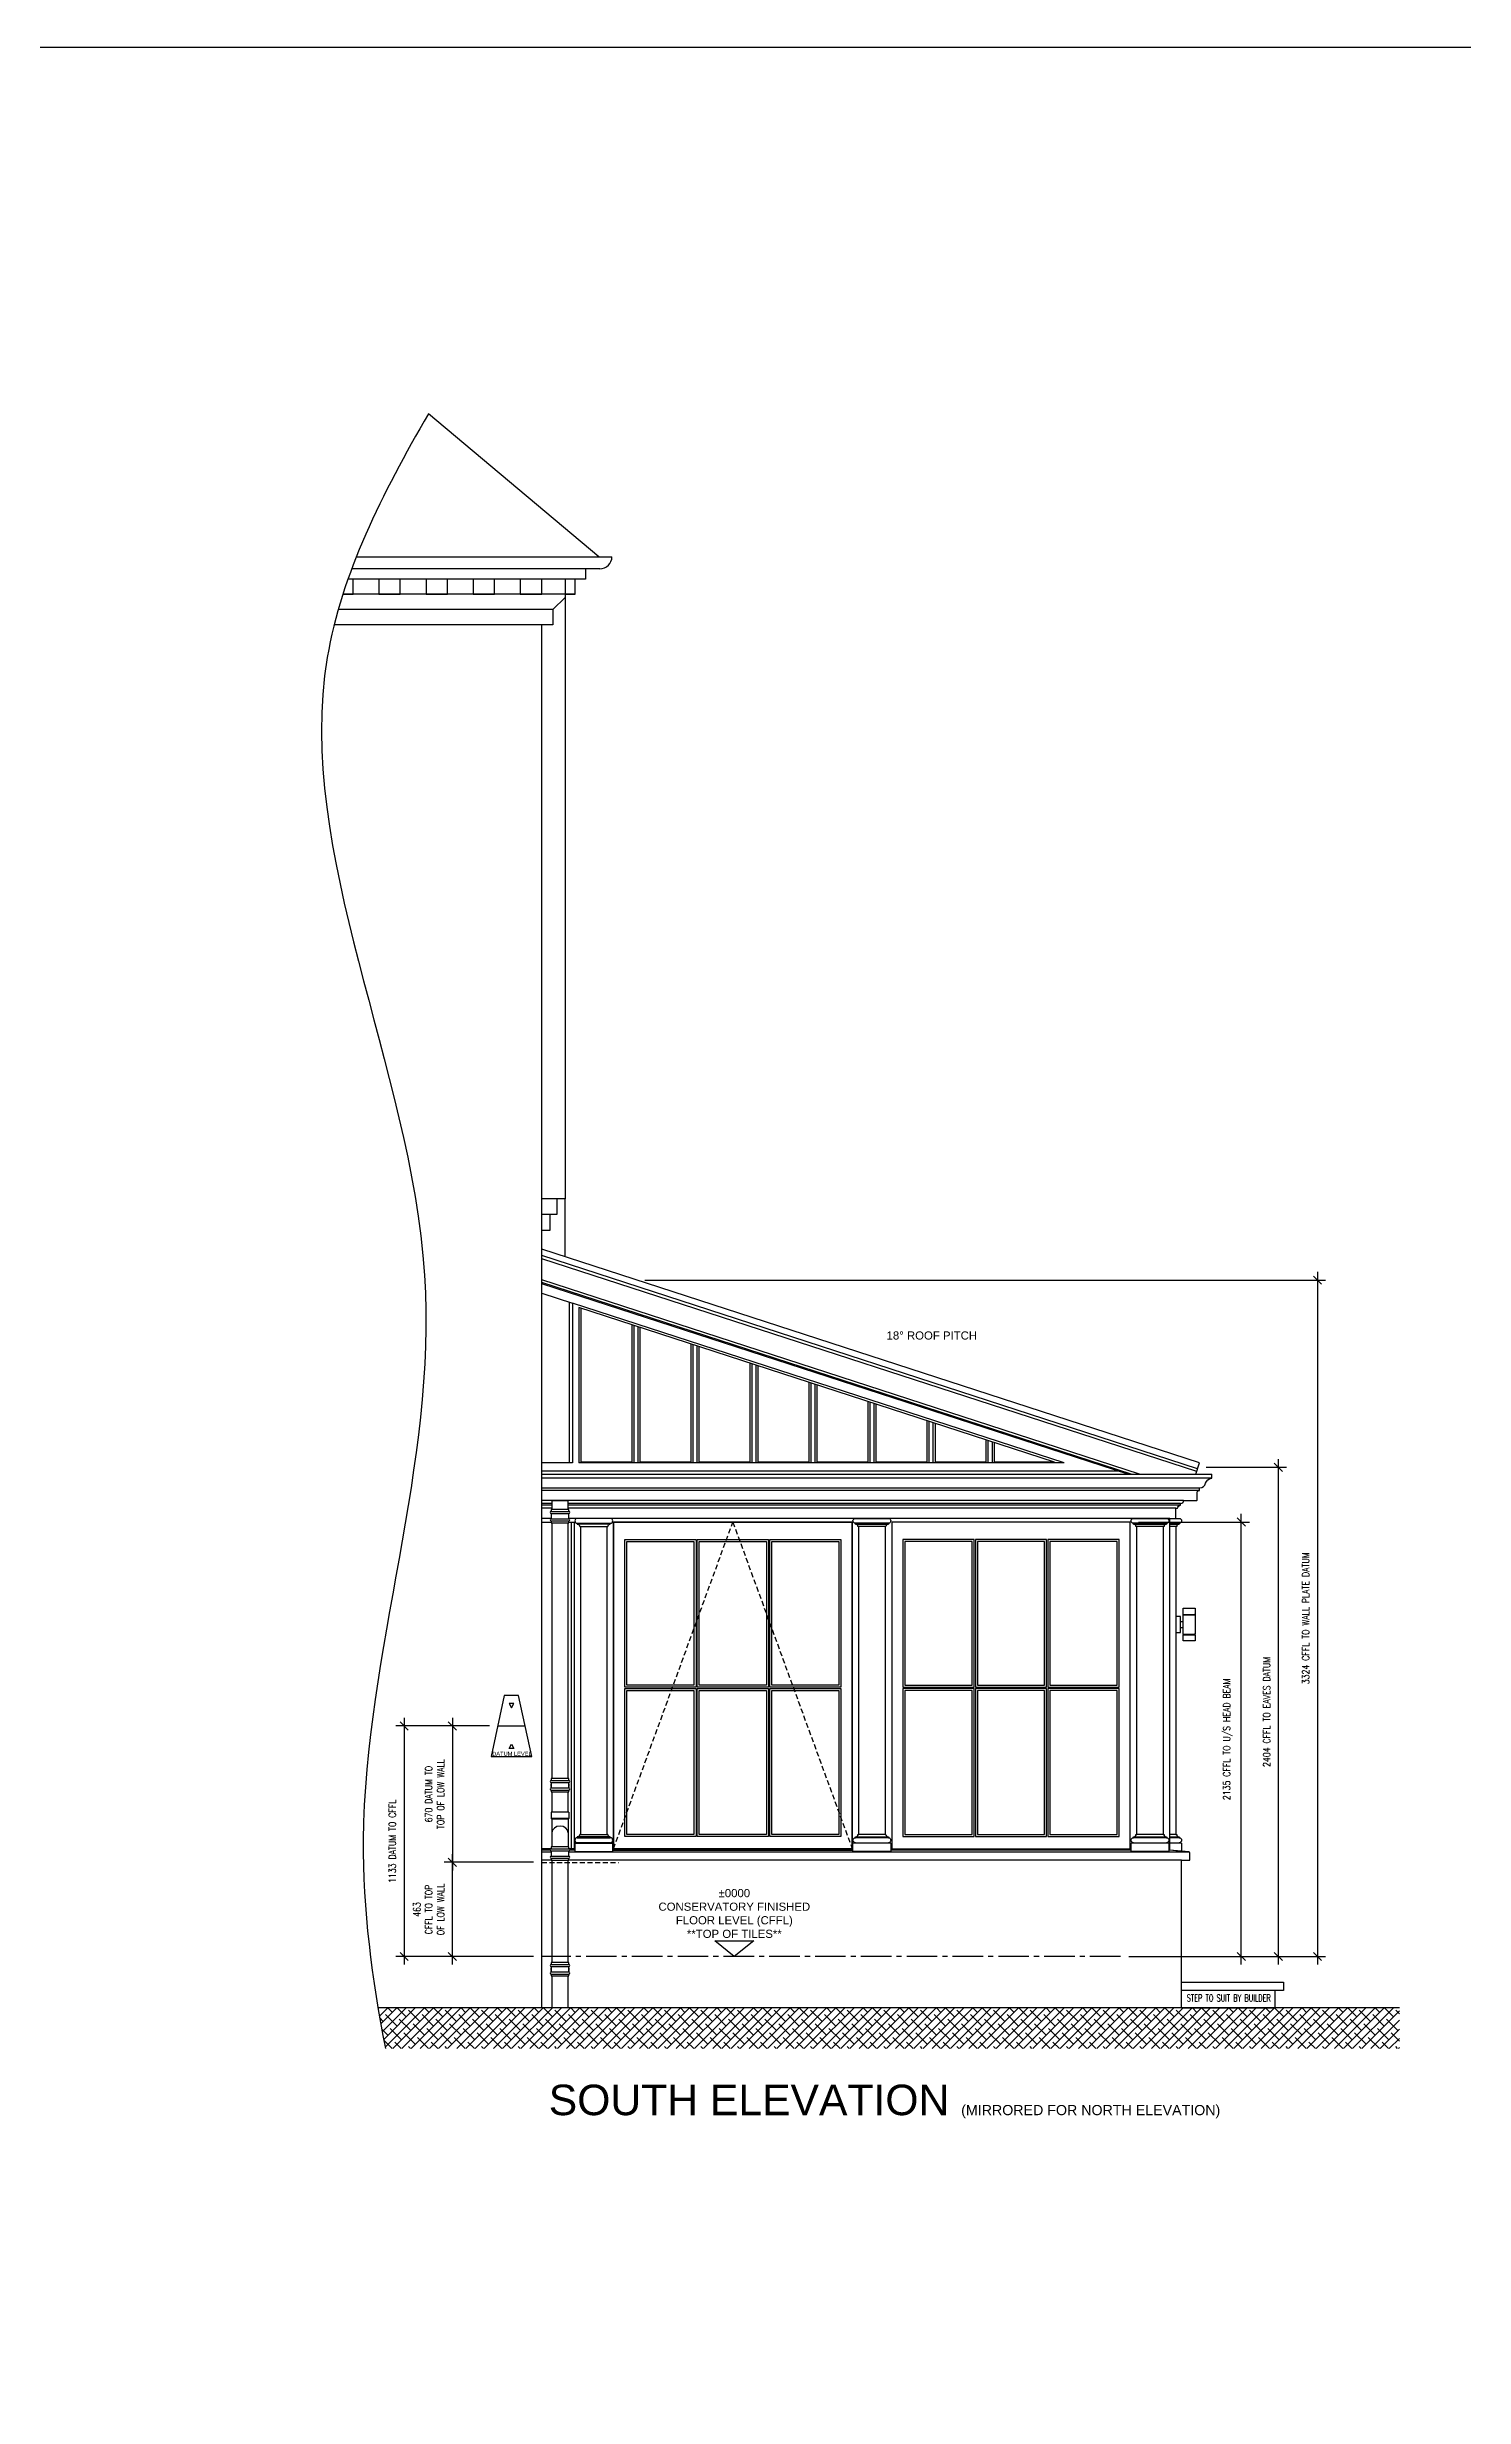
# Model space of a CAD drawing. Header units: millimetres. Extents: x -38686 to 870903, y -23218 to 232707.
# Drawn here: x 44775 to 51735, y 56317 to 67865 of the extents above; entities that cross this region are included whole.
import ezdxf

# ---------------------------------------------------------------- set-up
doc = ezdxf.new("R2010")
doc.units = ezdxf.units.MM
doc.header["$LTSCALE"] = 10
doc.header["$PDMODE"] = 35
doc.header["$PDSIZE"] = 50
doc.linetypes.add('CENTER2', pattern=[1.125, 0.75, -0.125, 0.125, -0.125])
doc.linetypes.add('HIDDEN', pattern=[0.375, 0.25, -0.125])
for name, color, linetype in [('02 - Notes & Text', 251, 'Continuous'), ('03 - Datum', 11, 'CENTER2'), ('40 - Detail Outline', 142, 'Continuous'), ('41 - Detail', 7, 'Continuous'), ('42 - Detail Hatch', 7, 'Continuous'), ('44 - Detail Text', 7, 'Continuous')]:
    doc.layers.add(name, color=color, linetype=linetype)
doc.styles.add('1-20', font='romans.shx', dxfattribs={"width": 0.8, "height": 35})
doc.styles.add('CGBOLD', font='arialbd.ttf')
doc.dimstyles.new('1-20', dxfattribs={"dimtxt": 35, "dimasz": 40, "dimexe": 40, "dimexo": 40, "dimgap": 40, "dimtad": 1, "dimdec": 0, "dimzin": 0, "dimdsep": 46, "dimtxsty": '1-20', "dimblk": 'OBLIQUE', "dimcen": 40, "dimdle": 40, "dimclrd": 251, "dimclre": 251, "dimclrt": 251, "dimadec": 0, "dimazin": 0, "dimtfac": 1, "dimtdec": 0, "dimtix": 1, "dimtmove": 1, "dimatfit": 3, "dimfxl": 1, "dimtolj": 1, "dimtzin": 0, "dimlwd": 25, "dimarcsym": 0})
doc.dimstyles.new('1-20 Roundoff', dxfattribs={"dimtxt": 40, "dimasz": 40, "dimexe": 40, "dimexo": 40, "dimgap": 40, "dimtad": 1, "dimdsep": 46, "dimtxsty": '1-20', "dimblk": 'OBLIQUE', "dimcen": 40, "dimdle": 40, "dimclrd": 251, "dimclre": 251, "dimclrt": 251, "dimazin": 2, "dimtfac": 1, "dimtix": 1, "dimtmove": 1, "dimatfit": 3, "dimfxl": 1, "dimtolj": 1, "dimtzin": 0, "dimlwd": 25, "dimarcsym": 0})

# ---------------------------------------------------------------- blocks, each defined once
blk = doc.blocks.new('_Oblique')
at = {"color": 0, "linetype": 'ByBlock', "lineweight": -2}
blk.add_line((-0.5, -0.5), (0.5, 0.5), dxfattribs=at)
blk = doc.blocks.new('*D2411')
at = {"layer": '40 - Detail Outline', "color": 251, "lineweight": -2, "ltscale": 2, "transparency": 16777216}
for p, q in [((47165, 58945), (46726, 58945)), ((47165, 58482), (46726, 58482))]:
    blk.add_line(p, q, dxfattribs=at)
at = {"layer": '40 - Detail Outline', "color": 251, "lineweight": 25, "ltscale": 2, "transparency": 16777216}
blk.add_line((46766, 58442), (46766, 58985), dxfattribs=at)
at = {"layer": 'Defpoints', "color": 0, "ltscale": 2, "transparency": 16777216}
for p in [(46766, 58945), (47205, 58945), (47205, 58482)]:
    blk.add_point(p, dxfattribs=at)
at = {"layer": '40 - Detail Outline', "color": 251, "lineweight": 25, "ltscale": 2, "transparency": 16777216, "xscale": 40, "yscale": 40, "zscale": 40}
for p, rotation in [((46766, 58945), 90), ((46766, 58482), 270)]:
    blk.add_blockref('_Oblique', p, dxfattribs=dict(at, rotation=rotation))
at = {"layer": '40 - Detail Outline', "color": 251, "ltscale": 2, "transparency": 16777216, "insert": (46650, 58713), "char_height": 35, "attachment_point": 5, "rotation": 90, "style": '1-20'}
blk.add_mtext('\\A1;463 \\PCFFL TO TOP\\POF LOW WALL', dxfattribs=at)
blk = doc.blocks.new('*D2412')
at = {"layer": '44 - Detail Text', "color": 251, "lineweight": -2, "ltscale": 10, "transparency": 16777216}
for p, q in [((46949, 59615), (46726, 59615)), ((47165, 58945), (46726, 58945))]:
    blk.add_line(p, q, dxfattribs=at)
at = {"layer": '44 - Detail Text', "color": 251, "lineweight": 25, "ltscale": 10, "transparency": 16777216}
blk.add_line((46766, 59655), (46766, 58905), dxfattribs=at)
at = {"layer": 'Defpoints', "color": 0, "ltscale": 10, "transparency": 16777216}
for p in [(46989, 59615), (46766, 58945), (47205, 58945)]:
    blk.add_point(p, dxfattribs=at)
at = {"layer": '44 - Detail Text', "color": 251, "lineweight": 25, "ltscale": 10, "transparency": 16777216, "xscale": 40, "yscale": 40, "zscale": 40}
for p, rotation in [((46766, 59615), 90), ((46766, 58945), 270)]:
    blk.add_blockref('_Oblique', p, dxfattribs=dict(at, rotation=rotation))
at = {"layer": '44 - Detail Text', "color": 251, "ltscale": 10, "transparency": 16777216, "insert": (46679, 59280), "char_height": 35, "attachment_point": 5, "rotation": 90, "style": '1-20'}
blk.add_mtext('\\A1;670 DATUM TO\\PTOP OF LOW WALL', dxfattribs=at)
blk = doc.blocks.new('*D2399')
at = {"layer": '44 - Detail Text', "color": 251, "lineweight": -2, "ltscale": 10, "transparency": 16777216}
for p, q in [((46949, 59615), (46489, 59615)), ((47165, 58482), (46489, 58482))]:
    blk.add_line(p, q, dxfattribs=at)
at = {"layer": '44 - Detail Text', "color": 251, "lineweight": 25, "ltscale": 10, "transparency": 16777216}
blk.add_line((46529, 59655), (46529, 58442), dxfattribs=at)
at = {"layer": 'Defpoints', "color": 0, "ltscale": 10, "transparency": 16777216}
for p in [(46989, 59615), (46529, 58482), (47205, 58482)]:
    blk.add_point(p, dxfattribs=at)
at = {"layer": '44 - Detail Text', "color": 251, "lineweight": 25, "ltscale": 10, "transparency": 16777216, "xscale": 40, "yscale": 40, "zscale": 40}
for p, rotation in [((46529, 59615), 90), ((46529, 58482), 270)]:
    blk.add_blockref('_Oblique', p, dxfattribs=dict(at, rotation=rotation))
at = {"layer": '44 - Detail Text', "color": 251, "ltscale": 10, "transparency": 16777216, "insert": (46471, 59048), "char_height": 35, "attachment_point": 5, "rotation": 90, "style": '1-20'}
blk.add_mtext('\\A1;1133 DATUM TO CFFL', dxfattribs=at)
blk = doc.blocks.new('*D2413')
at = {"layer": '44 - Detail Text', "color": 251, "lineweight": 25, "ltscale": 10, "transparency": 16777216}
blk.add_line((50641, 58442), (50641, 60657), dxfattribs=at)
at = {"layer": '44 - Detail Text', "color": 251, "lineweight": -2, "ltscale": 10, "transparency": 16777216}
for p, q in [((50136, 60617), (50681, 60617)), ((50088, 58482), (50681, 58482))]:
    blk.add_line(p, q, dxfattribs=at)
at = {"layer": 'Defpoints', "color": 0, "ltscale": 10, "transparency": 16777216}
for p in [(50096, 60617), (50641, 60617), (50048, 58482)]:
    blk.add_point(p, dxfattribs=at)
at = {"layer": '44 - Detail Text', "color": 251, "lineweight": 25, "ltscale": 10, "transparency": 16777216, "xscale": 40, "yscale": 40, "zscale": 40}
for p, rotation in [((50641, 60617), 90), ((50641, 58482), 270)]:
    blk.add_blockref('_Oblique', p, dxfattribs=dict(at, rotation=rotation))
at = {"layer": '44 - Detail Text', "color": 251, "ltscale": 10, "transparency": 16777216, "insert": (50575, 59549), "char_height": 35, "attachment_point": 5, "rotation": 90, "style": '1-20'}
blk.add_mtext('\\A1;2135 CFFL TO U/S HEAD BEAM', dxfattribs=at)
blk = doc.blocks.new('*D2400')
at = {"layer": '44 - Detail Text', "color": 251, "lineweight": -2, "ltscale": 10, "transparency": 16777216}
for p, q in [((50469, 60886), (50863, 60886)), ((50088, 58482), (50863, 58482))]:
    blk.add_line(p, q, dxfattribs=at)
at = {"layer": '44 - Detail Text', "color": 251, "lineweight": 25, "ltscale": 10, "transparency": 16777216}
blk.add_line((50823, 60926), (50823, 58442), dxfattribs=at)
at = {"layer": 'Defpoints', "color": 0, "ltscale": 10, "transparency": 16777216}
for p in [(50429, 60886), (50048, 58482), (50823, 58482)]:
    blk.add_point(p, dxfattribs=at)
at = {"layer": '44 - Detail Text', "color": 251, "lineweight": 25, "ltscale": 10, "transparency": 16777216, "xscale": 40, "yscale": 40, "zscale": 40}
for p, rotation in [((50823, 60886), 90), ((50823, 58482), 270)]:
    blk.add_blockref('_Oblique', p, dxfattribs=dict(at, rotation=rotation))
at = {"layer": '44 - Detail Text', "color": 251, "ltscale": 10, "transparency": 16777216, "insert": (50766, 59684), "char_height": 35, "attachment_point": 5, "rotation": 90, "style": '1-20'}
blk.add_mtext('\\A1;2404 CFFL TO EAVES DATUM', dxfattribs=at)
blk = doc.blocks.new('*D2401')
at = {"layer": '44 - Detail Text', "color": 251, "lineweight": -2, "ltscale": 10, "transparency": 16777216}
for p, q in [((47712, 61806), (51055, 61806)), ((50088, 58482), (51055, 58482))]:
    blk.add_line(p, q, dxfattribs=at)
at = {"layer": '44 - Detail Text', "color": 251, "lineweight": 25, "ltscale": 10, "transparency": 16777216}
blk.add_line((51015, 61846), (51015, 58442), dxfattribs=at)
at = {"layer": 'Defpoints', "color": 0, "ltscale": 10, "transparency": 16777216}
for p in [(47672, 61806), (50048, 58482), (51015, 58482)]:
    blk.add_point(p, dxfattribs=at)
at = {"layer": '44 - Detail Text', "color": 251, "lineweight": 25, "ltscale": 10, "transparency": 16777216, "xscale": 40, "yscale": 40, "zscale": 40}
for p, rotation in [((51015, 61806), 90), ((51015, 58482), 270)]:
    blk.add_blockref('_Oblique', p, dxfattribs=dict(at, rotation=rotation))
at = {"layer": '44 - Detail Text', "color": 251, "ltscale": 10, "transparency": 16777216, "insert": (50957, 60144), "char_height": 35, "attachment_point": 5, "rotation": 90, "style": '1-20'}
blk.add_mtext('\\A1;3324 CFFL TO WALL PLATE DATUM', dxfattribs=at)

msp = doc.modelspace()

# ---------------------------------------------------------------- hatches: boundary and pattern name
h = msp.add_hatch()
h.set_pattern_fill('ANSI38', color=250, scale=10, style=0)
h.set_pattern_definition([(45, (-27839.98, 44961.77), (-22.45064, 22.45064), []), (135, (-27839.98, 44961.77), (-67.351921, 22.45064), [79.375, -47.625])])
h.paths.add_polyline_path([(46400.874, 58229.822), (46410.423, 58174.095), (46420.957, 58115.461), (46431.948, 58056.83), (46437.208, 58029.822), (51417.772, 58029.822), (51417.772, 58229.822)])

# ---------------------------------------------------------------- linework, layer by layer
at = {"color": 9}
for p, q in [((47251.534, 60669.5), (47338.034, 60669.5)), ((47251.534, 60659.5), (47338.034, 60659.5)), ((47251.534, 60633), (47338.034, 60633)), ((47251.534, 60623), (47338.034, 60623)), ((47251.534, 59346.701), (47338.034, 59346.701)), ((47251.534, 59336.701), (47338.034, 59336.701)), ((47251.534, 59310.201), (47338.034, 59310.201)), ((47251.534, 59300.201), (47338.034, 59300.201)), ((47337.784, 59190.701), (47251.784, 59190.701)), ((47251.784, 59190.701), (47251.784, 59160.701)), ((47255.284, 59156.701), (47251.784, 59160.701)), ((47337.784, 59160.701), (47251.784, 59160.701)), ((47334.284, 59156.701), (47255.284, 59156.701)), ((47255.284, 59156.701), (47255.284, 59020.701)), ((47334.284, 59156.701), (47337.784, 59160.701)), ((47334.284, 59156.701), (47334.284, 59020.701)), ((47337.784, 59190.701), (47337.784, 59160.701)), ((47251.534, 59011.201), (47338.034, 59011.201)), ((47334.284, 59020.701), (47255.284, 59020.701)), ((47251.534, 59001.201), (47338.034, 59001.201)), ((47251.534, 58974.701), (47338.034, 58974.701)), ((47251.534, 58964.701), (47338.034, 58964.701)), ((47251.534, 58442.584), (47338.034, 58442.584)), ((47251.534, 58432.584), (47338.034, 58432.584)), ((47251.534, 58406.084), (47338.034, 58406.084)), ((47251.534, 58396.084), (47338.034, 58396.084))]:
    msp.add_line(p, q, dxfattribs=at)
for points in [[(47338.034, 60669.5), (47338.034, 60678.5, 0.414213562), (47337.534, 60679), (47252.034, 60679, 0.414213562), (47251.534, 60678.5), (47251.534, 60669.5)], [(47251.534, 60623), (47251.534, 60614, 0.414213562), (47252.034, 60613.5), (47337.534, 60613.5, 0.414213562), (47338.034, 60614), (47338.034, 60623)], [(47338.034, 59346.701), (47338.034, 59355.701, 0.414213562), (47337.534, 59356.201), (47252.034, 59356.201, 0.414213562), (47251.534, 59355.701), (47251.534, 59346.701)], [(47251.534, 59300.201), (47251.534, 59291.201, 0.414213562), (47252.034, 59290.701), (47337.534, 59290.701, 0.414213562), (47338.034, 59291.201), (47338.034, 59300.201)], [(47338.034, 59011.201), (47338.034, 59020.201, 0.414213562), (47337.534, 59020.701), (47252.034, 59020.701, 0.414213562), (47251.534, 59020.201), (47251.534, 59011.201)], [(47251.534, 58964.701), (47251.534, 58955.701, 0.414213562), (47252.034, 58955.201), (47337.534, 58955.201, 0.414213562), (47338.034, 58955.701), (47338.034, 58964.701)], [(47338.034, 58442.584), (47338.034, 58451.584, 0.414213562), (47337.534, 58452.084), (47252.034, 58452.084, 0.414213562), (47251.534, 58451.584), (47251.534, 58442.584)], [(47251.534, 58396.084), (47251.534, 58387.084, 0.414213562), (47252.034, 58386.584), (47337.534, 58386.584, 0.414213562), (47338.034, 58387.084), (47338.034, 58396.084)]]:
    msp.add_lwpolyline(points, format="xyb", dxfattribs=at)
for points in [[(47251.534, 60659.5), (47251.534, 60633)], [(47256.684, 60679), (47256.684, 60722.822), (47332.884, 60722.822), (47332.884, 60679)], [(47338.034, 60633), (47338.034, 60659.5)], [(47251.534, 59336.701), (47251.534, 59310.201)], [(47338.034, 59310.201), (47338.034, 59336.701)], [(47251.534, 59001.201), (47251.534, 58974.701)], [(47338.034, 58974.701), (47338.034, 59001.201)], [(47251.534, 58432.584), (47251.534, 58406.084)], [(47338.034, 58406.084), (47338.034, 58432.584)]]:
    msp.add_lwpolyline(points, dxfattribs=at)
for points in [[(47256.684, 59356.201), (47256.684, 60613.5), (47332.884, 60613.5), (47332.884, 59356.201)], [(47256.684, 59190.701), (47256.684, 59290.701), (47332.884, 59290.701), (47332.884, 59190.701)], [(47256.684, 58452.084), (47256.684, 58955.201), (47332.884, 58955.201), (47332.884, 58452.084)], [(47256.684, 58229.822), (47256.684, 58386.584), (47332.884, 58386.584), (47332.884, 58229.822)]]:
    msp.add_lwpolyline(points, close=True, dxfattribs=at)
for centre, radius, start, end in [((47251.534, 60664.5), 5, 90, 270), ((47251.534, 60628), 5, 90, 270), ((47338.034, 60664.5), 5, 270, 90), ((47338.034, 60628), 5, 270, 90), ((47251.534, 59341.701), 5, 90, 270), ((47251.534, 59305.201), 5, 90, 270), ((47270.284, 59323.451), 20.5, 156.1538243, 203.8461757), ((47338.034, 59341.701), 5, 270, 90), ((47319.284, 59323.451), 20.5, 336.1538243, 23.8461757), ((47338.034, 59305.201), 5, 270, 90), ((47251.534, 59006.201), 5, 90, 270), ((47338.034, 59006.201), 5, 270, 90), ((47251.534, 58969.701), 5, 90, 270), ((47338.034, 58969.701), 5, 270, 90), ((47251.534, 58437.584), 5, 90, 270), ((47338.034, 58437.584), 5, 270, 90), ((47251.534, 58401.084), 5, 90, 270), ((47270.284, 58419.334), 20.5, 156.1538243, 203.8461757), ((47319.284, 58419.334), 20.5, 336.1538243, 23.8461757), ((47338.034, 58401.084), 5, 270, 90)]:
    msp.add_arc(centre, radius, start, end, dxfattribs=at)
at = {"layer": '03 - Datum', "ltscale": 20}
msp.add_line((50047.784, 58481.822), (47204.784, 58481.822), dxfattribs=at)
at = {"layer": '03 - Datum', "linetype": 'Continuous', "ltscale": 10}
msp.add_lwpolyline([(48150.917, 58481.822), (48055.376, 58558.622), (48246.457, 58558.622)], close=True, dxfattribs=at)
at = {"layer": '40 - Detail Outline', "color": 5, "ltscale": 10}
for p, q in [((47484.784, 65360.822), (46647.939, 66063.019)), ((46294.563, 65360.822), (47549.784, 65360.822)), ((47489.784, 65300.822), (46271.421, 65300.822))]:
    msp.add_line(p, q, dxfattribs=at)
at = {"layer": '40 - Detail Outline', "color": 250, "ltscale": 10}
for p, q in [((47419.784, 65250.822), (46253.251, 65250.822)), ((50341.784, 60128.456), (50354.784, 60128.456)), ((50341.784, 60098.456), (50354.784, 60098.456)), ((50357.784, 60163.456), (50411.784, 60163.456)), ((50357.784, 60160.456), (50411.784, 60160.456)), ((50357.784, 60066.456), (50411.784, 60066.456)), ((50357.784, 60063.456), (50411.784, 60063.456))]:
    msp.add_line(p, q, dxfattribs=at)
at = {"layer": '40 - Detail Outline', "color": 7, "ltscale": 10}
for p, q in [((47319.784, 65250.822), (47054.784, 65250.822)), ((47369.784, 65175.822), (46227.994, 65175.822)), ((47319.784, 65175.822), (47054.784, 65175.822)), ((47204.784, 65025.822), (46185.158, 65025.822)), ((47259.784, 65100.822), (46205.253, 65100.822)), ((49770.613, 60907.449), (47355.784, 61692.073)), ((49770.613, 60907.449), (47386.784, 60907.449)), ((50495.659, 60832.614), (47204.784, 60832.614)), ((50357.892, 60722.822), (47204.784, 60722.822)), ((47251.534, 60634.822), (47204.784, 60634.822)), ((50289.784, 60634.822), (47338.034, 60634.822))]:
    msp.add_line(p, q, dxfattribs=at)
at = {"layer": '40 - Detail Outline', "color": 251, "ltscale": 10}
for p, q in [((47279.78, 62204.826), (47204.784, 62204.826)), ((47244.78, 62128.826), (47204.784, 62128.826)), ((47656.784, 61583.568), (47656.784, 60907.449)), ((47676.784, 61577.07), (47676.784, 60907.449)), ((47946.784, 61489.342), (47946.784, 60907.449)), ((47966.784, 61482.843), (47966.784, 60907.449)), ((48236.784, 61395.115), (48236.784, 60907.449)), ((48256.784, 61388.617), (48256.784, 60907.449)), ((48526.784, 61300.889), (48526.784, 60907.449)), ((48546.784, 61294.39), (48546.784, 60907.449)), ((48816.784, 61206.662), (48816.784, 60907.449)), ((48836.784, 61200.164), (48836.784, 60907.449)), ((49106.784, 61112.435), (49106.784, 60907.449)), ((49126.784, 61105.937), (49126.784, 60907.449)), ((49396.784, 61018.209), (49396.784, 60907.449)), ((49416.784, 61011.71), (49416.784, 60907.449)), ((47256.684, 60699.822), (47204.784, 60699.822)), ((50342.784, 60699.822), (47332.884, 60699.822)), ((47349.784, 60616.822), (47349.784, 59011.748))]:
    msp.add_line(p, q, dxfattribs=at)
at = {"layer": '40 - Detail Outline', "ltscale": 10}
for p, q in [((50436.014, 60907.449), (47204.784, 61957.338)), ((50418.258, 60852.801), (50436.014, 60907.449)), ((47204.784, 60852.801), (50495.784, 60852.801))]:
    msp.add_line(p, q, dxfattribs=at)
at = {"layer": '40 - Detail Outline', "color": 252, "ltscale": 10}
for p, q in [((50426.805, 60879.107), (47204.784, 61926.004)), ((50422.176, 60864.861), (47204.784, 61910.254)), ((50140.473, 60852.801), (47204.784, 61806.663)), ((50100.023, 60852.801), (47204.784, 61793.52)), ((50083.842, 60852.801), (47204.784, 61788.262)), ((49723.668, 60911.998), (47386.784, 61671.297)), ((47386.784, 61671.297), (47386.784, 60907.449)), ((47396.784, 61668.047), (47396.784, 60907.449)), ((47646.784, 61586.818), (47646.784, 60907.449)), ((47686.784, 61573.821), (47686.784, 60907.449)), ((47936.784, 61492.591), (47936.784, 60907.449)), ((47976.784, 61479.594), (47976.784, 60907.449)), ((48226.784, 61398.364), (48226.784, 60907.449)), ((48266.784, 61385.368), (48266.784, 60907.449)), ((48516.784, 61304.138), (48516.784, 60907.449)), ((48556.784, 61291.141), (48556.784, 60907.449)), ((48806.784, 61209.911), (48806.784, 60907.449)), ((48846.784, 61196.914), (48846.784, 60907.449)), ((49096.784, 61115.685), (49096.784, 60907.449)), ((49136.784, 61102.688), (49136.784, 60907.449)), ((49386.784, 61021.458), (49386.784, 60907.449)), ((49426.784, 61008.461), (49426.784, 60907.449)), ((50040.148, 60866.998), (47204.784, 60866.998)), ((47646.784, 60911.998), (47396.784, 60911.998)), ((47936.784, 60911.998), (47686.784, 60911.998)), ((48226.784, 60911.998), (47976.784, 60911.998)), ((48516.784, 60911.998), (48266.784, 60911.998)), ((48806.784, 60911.998), (48556.784, 60911.998)), ((49096.784, 60911.998), (48846.784, 60911.998)), ((49386.784, 60911.998), (49136.784, 60911.998)), ((49723.668, 60911.998), (49426.784, 60911.998)), ((50436.017, 60772.783), (47204.784, 60772.783)), ((47256.684, 60707.822), (47204.784, 60707.822)), ((47256.684, 60684.822), (47204.784, 60684.822)), ((50342.784, 60707.822), (47332.884, 60707.822)), ((50319.784, 60684.822), (47332.884, 60684.822)), ((47541.784, 60606.822), (47379.784, 60606.822)), ((47395.784, 60594.822), (47525.784, 60594.822)), ((48745.784, 60606.822), (48907.784, 60606.822)), ((48891.784, 60594.822), (48761.784, 60594.822)), ((50111.784, 60606.822), (50273.784, 60606.822)), ((50257.784, 60594.822), (50127.784, 60594.822)), ((50289.784, 60606.822), (50335.784, 60606.822)), ((50319.784, 60594.822), (50289.784, 60594.822)), ((47367.784, 59039.386), (47553.784, 59039.386)), ((47541.784, 59069.386), (47379.784, 59069.386)), ((47379.784, 59065.386), (47541.784, 59065.386)), ((47395.784, 59081.886), (47525.784, 59081.886)), ((48919.784, 59039.386), (48733.784, 59039.386)), ((48745.784, 59069.386), (48907.784, 59069.386)), ((48907.784, 59065.386), (48745.784, 59065.386)), ((48891.784, 59081.886), (48761.784, 59081.886)), ((50285.784, 59039.386), (50099.784, 59039.386)), ((50111.784, 59069.386), (50273.784, 59069.386)), ((50273.784, 59065.386), (50111.784, 59065.386)), ((50257.784, 59081.886), (50127.784, 59081.886)), ((50319.784, 59081.886), (50289.784, 59081.886)), ((50289.784, 59069.386), (50335.784, 59069.386)), ((50335.784, 59065.386), (50289.784, 59065.386)), ((50347.784, 59039.386), (50289.784, 59039.386)), ((47247.064, 59003.961), (47204.784, 59003.961)), ((47367.784, 59003.961), (47342.504, 59003.961)), ((47553.784, 59003.961), (48733.784, 59003.961)), ((50099.784, 59003.961), (48919.784, 59003.961)), ((50289.784, 59003.961), (50285.784, 59003.961))]:
    msp.add_line(p, q, dxfattribs=at)
at = {"layer": '40 - Detail Outline', "color": 9, "ltscale": 10}
for p, q in [((47204.784, 60784.712), (50436.566, 60784.712)), ((47379.784, 60610.822), (47541.784, 60610.822)), ((48907.784, 60610.822), (48745.784, 60610.822)), ((50273.784, 60610.822), (50111.784, 60610.822)), ((50335.784, 60610.822), (50289.784, 60610.822)), ((47541.784, 59041.386), (47379.784, 59041.386)), ((48745.784, 59041.386), (48907.784, 59041.386)), ((50111.784, 59041.386), (50273.784, 59041.386)), ((50289.784, 59041.386), (50335.784, 59041.386)), ((47251.534, 58994.183), (47204.784, 58994.183)), ((50386.47, 58994.183), (47338.034, 58994.183))]:
    msp.add_line(p, q, dxfattribs=at)
at = {"layer": '40 - Detail Outline', "color": 3, "ltscale": 10}
msp.add_line((46988.527, 59614.822), (47123.527, 59614.822), dxfattribs=at)
at = {"layer": '40 - Detail Outline', "color": 251, "linetype": 'HIDDEN', "ltscale": 10}
msp.add_line((47204.784, 58944.822), (47582.782, 58944.822), dxfattribs=at)
at = {"layer": '40 - Detail Outline', "color": 4, "ltscale": 10}
msp.add_line((51417.772, 58229.822), (46400.862, 58229.822), dxfattribs=at)
at = {"layer": '40 - Detail Outline', "ltscale": 10}
for points in [[(33233.127, 55888.092), (33233.127, 67865.319), (64946.293, 67865.319), (64946.293, 55888.092), (33233.127, 55888.092)], [(47256.684, 58954.822), (47204.784, 58954.822)], [(50347.784, 58954.822), (47332.884, 58954.822)]]:
    msp.add_lwpolyline(points, dxfattribs=at)
at = {"layer": '40 - Detail Outline', "color": 7, "ltscale": 10}
for points in [[(46227.994, 65175.822), (46278.527, 65175.822), (46278.527, 65250.822), (46253.251, 65250.822)], [(47319.784, 65175.822), (47369.784, 65175.822), (47369.784, 65250.822)], [(47319.784, 65160.822), (47319.78, 62204.826), (47279.78, 62204.826), (47279.78, 62128.826), (47244.78, 62128.826), (47244.78, 62049.826), (47204.78, 62049.826)], [(47204.784, 60616.822), (47251.534, 60616.822)], [(47338.034, 60616.822), (47363.784, 60616.822), (47363.784, 59011.748), (47338.034, 59011.748)], [(47251.534, 59011.748), (47204.784, 59011.748)], [(50347.784, 58355.822), (50847.784, 58355.822), (50847.784, 58315.822), (50347.784, 58315.822)], [(50347.784, 58229.822), (50807.784, 58229.822), (50807.784, 58315.822), (50347.784, 58315.822)]]:
    msp.add_lwpolyline(points, dxfattribs=at)
for points in [[(46405.092, 65175.822), (46510.092, 65175.822), (46510.092, 65250.822), (46405.092, 65250.822)], [(46636.656, 65175.822), (46741.656, 65175.822), (46741.656, 65250.822), (46636.656, 65250.822)], [(46868.22, 65175.822), (46973.22, 65175.822), (46973.22, 65250.822), (46868.22, 65250.822)], [(47099.784, 65175.822), (47204.784, 65175.822), (47204.784, 65250.822), (47099.784, 65250.822)], [(47557.784, 60616.822), (48729.784, 60616.822), (48729.784, 59011.748), (47557.784, 59011.748)], [(48729.784, 60616.822), (47557.784, 60616.822), (47557.784, 59011.748), (48729.784, 59011.748)], [(50095.784, 60616.822), (48923.784, 60616.822), (48923.784, 59011.748), (50095.784, 59011.748)]]:
    msp.add_lwpolyline(points, close=True, dxfattribs=at)
at = {"layer": '40 - Detail Outline', "color": 5, "ltscale": 10}
for points in [[(47419.784, 65300.822), (47419.784, 65250.822), (47319.784, 65250.822), (47319.784, 65160.822), (47259.784, 65100.822), (47259.784, 65025.822), (47204.784, 65025.822)], [(47204.784, 58229.822), (47204.784, 59614.822), (47204.784, 65025.822)]]:
    msp.add_lwpolyline(points, dxfattribs=at)
at = {"layer": '40 - Detail Outline', "color": 252, "ltscale": 10}
for points in [[(47319.784, 61919.972), (47319.78, 62204.826)], [(47204.784, 61741.136), (47355.784, 61692.073), (47355.784, 60907.449), (47204.784, 60907.449)], [(47341.784, 60907.449), (47341.784, 61696.622)], [(50354.784, 60193.456), (50414.784, 60193.456), (50414.784, 60163.456), (50411.784, 60163.456), (50411.784, 60160.456), (50414.784, 60160.456), (50414.784, 60066.456), (50411.784, 60066.456), (50411.784, 60063.456), (50411.784, 60063.456), (50414.784, 60063.456), (50414.784, 60033.456), (50354.784, 60033.456), (50354.784, 60063.456), (50357.784, 60063.456), (50357.784, 60066.456), (50354.784, 60066.456), (50354.784, 60160.456), (50357.784, 60160.456), (50357.784, 60163.456), (50354.784, 60163.456), (50354.784, 60193.456)]]:
    msp.add_lwpolyline(points, dxfattribs=at)
at = {"layer": '40 - Detail Outline', "ltscale": 10}
msp.add_lwpolyline([(50347.784, 58229.822), (50347.784, 58954.822), (50387.784, 58954.822), (50387.784, 58990.805, 0.388878732), (50383.22, 58995.786), (50289.784, 59003.961), (50289.784, 60634.822), (50319.784, 60634.822), (50319.784, 60684.822), (50327.662, 60684.822, -0.408439984), (50342.784, 60699.822), (50342.784, 60707.822, 0.409165035), (50357.892, 60722.822), (50422.784, 60722.822, 0.414213562), (50423.784, 60723.822), (50423.784, 60760, -0.392660884), (50435.358, 60772.466, 0.392660884), (50436.284, 60773.463), (50436.284, 60784.016, -0.405088507), (50437.253, 60785.016, 0.325545833), (50466.071, 60807.414, -0.299879039), (50495.346, 60832.448, 0.378122763), (50495.784, 60832.944), (50495.784, 60852.801)], format="xyb", dxfattribs=at)
at = {"layer": '40 - Detail Outline', "color": 7, "ltscale": 10}
for points in [[(47541.784, 60634.822), (47379.784, 60634.822, 1), (47379.784, 60610.822), (47379.784, 60606.822, -0.414213562), (47391.784, 60594.822), (47395.784, 60594.822), (47395.784, 59081.886), (47391.784, 59081.386, -0.414213562), (47379.784, 59069.386), (47379.784, 59065.386, 1), (47379.784, 59041.386), (47379.784, 59040.386), (47367.784, 59039.386), (47367.784, 58998.886), (47553.784, 58998.886), (47553.784, 59039.386), (47541.784, 59040.386), (47541.784, 59041.386, 1), (47541.784, 59065.386), (47541.784, 59069.386, -0.414213562), (47529.784, 59081.386), (47525.784, 59081.886), (47525.784, 60594.822), (47529.784, 60594.822, -0.414213562), (47541.784, 60606.822), (47541.784, 60610.822, 1)], [(48745.784, 60634.822), (48907.784, 60634.822, -1), (48907.784, 60610.822), (48907.784, 60606.822, 0.414213562), (48895.784, 60594.822), (48891.784, 60594.822), (48891.784, 59081.886), (48895.784, 59081.386, 0.414213562), (48907.784, 59069.386), (48907.784, 59065.386, -1), (48907.784, 59041.386), (48907.784, 59040.386), (48919.784, 59039.386), (48919.784, 58998.886), (48733.784, 58998.886), (48733.784, 59039.386), (48745.784, 59040.386), (48745.784, 59041.386, -1), (48745.784, 59065.386), (48745.784, 59069.386, 0.414213562), (48757.784, 59081.386), (48761.784, 59081.886), (48761.784, 60594.822), (48757.784, 60594.822, 0.414213562), (48745.784, 60606.822), (48745.784, 60610.822, -1)], [(50111.784, 60634.822), (50273.784, 60634.822, -1), (50273.784, 60610.822), (50273.784, 60606.822, 0.414213562), (50261.784, 60594.822), (50257.784, 60594.822), (50257.784, 59081.886), (50261.784, 59081.386, 0.414213562), (50273.784, 59069.386), (50273.784, 59065.386, -1), (50273.784, 59041.386), (50273.784, 59040.386), (50285.784, 59039.386), (50285.784, 58998.886), (50099.784, 58998.886), (50099.784, 59039.386), (50111.784, 59040.386), (50111.784, 59041.386, -1), (50111.784, 59065.386), (50111.784, 59069.386, 0.414213562), (50123.784, 59081.386), (50127.784, 59081.886), (50127.784, 60594.822), (50123.784, 60594.822, 0.414213562), (50111.784, 60606.822), (50111.784, 60610.822, -1)]]:
    msp.add_lwpolyline(points, format="xyb", close=True, dxfattribs=at)
msp.add_lwpolyline([(50289.784, 60634.822), (50335.784, 60634.822, -1), (50335.784, 60610.822), (50335.784, 60606.822, 0.414213562), (50323.784, 60594.822), (50319.784, 60594.822), (50319.784, 59081.886), (50323.784, 59081.386, 0.414213562), (50335.784, 59069.386), (50335.784, 59065.386, -1), (50335.784, 59041.386), (50335.784, 59040.386), (50347.784, 59039.386), (50347.784, 58998.886), (50289.784, 59003.961)], format="xyb", dxfattribs=at)
at = {"layer": '40 - Detail Outline', "color": 251, "linetype": 'HIDDEN', "ltscale": 10}
msp.add_lwpolyline([(47557.784, 59011.748), (48143.784, 60616.822), (48729.784, 59011.748)], dxfattribs=at)
at = {"layer": '40 - Detail Outline', "color": 251, "ltscale": 10}
for points in [[(47612.784, 60531.822), (47962.784, 60531.822), (47962.784, 59804.785), (47612.784, 59804.785)], [(47968.784, 60531.822), (48318.784, 60531.822), (48318.784, 59804.785), (47968.784, 59804.785)], [(48324.784, 60531.822), (48674.784, 60531.822), (48674.784, 59804.785), (48324.784, 59804.785)], [(49328.784, 60531.822), (48978.784, 60531.822), (48978.784, 59804.785), (49328.784, 59804.785)], [(49684.784, 60531.822), (49334.784, 60531.822), (49334.784, 59804.785), (49684.784, 59804.785)], [(50040.784, 60531.822), (49690.784, 60531.822), (49690.784, 59804.785), (50040.784, 59804.785)], [(47612.784, 59798.785), (47962.784, 59798.785), (47962.784, 59071.748), (47612.784, 59071.748)], [(47968.784, 59798.785), (48318.784, 59798.785), (48318.784, 59071.748), (47968.784, 59071.748)], [(48324.784, 59798.785), (48674.784, 59798.785), (48674.784, 59071.748), (48324.784, 59071.748)], [(49328.784, 59798.785), (48978.784, 59798.785), (48978.784, 59071.748), (49328.784, 59071.748)], [(49684.784, 59798.785), (49334.784, 59798.785), (49334.784, 59071.748), (49684.784, 59071.748)], [(50040.784, 59798.785), (49690.784, 59798.785), (49690.784, 59071.748), (50040.784, 59071.748)]]:
    msp.add_lwpolyline(points, close=True, dxfattribs=at)
at = {"layer": '40 - Detail Outline', "color": 252, "ltscale": 10}
for points in [[(47622.784, 60521.822), (47952.784, 60521.822), (47952.784, 59814.785), (47622.784, 59814.785)], [(47978.784, 60521.822), (48308.784, 60521.822), (48308.784, 59814.785), (47978.784, 59814.785)], [(48334.784, 60521.822), (48664.784, 60521.822), (48664.784, 59814.785), (48334.784, 59814.785)], [(49318.784, 60521.822), (48988.784, 60521.822), (48988.784, 59814.785), (49318.784, 59814.785)], [(49674.784, 60521.822), (49344.784, 60521.822), (49344.784, 59814.785), (49674.784, 59814.785)], [(50030.784, 60521.822), (49700.784, 60521.822), (49700.784, 59814.785), (50030.784, 59814.785)], [(47622.784, 59788.785), (47952.784, 59788.785), (47952.784, 59081.748), (47622.784, 59081.748)], [(47978.784, 59788.785), (48308.784, 59788.785), (48308.784, 59081.748), (47978.784, 59081.748)], [(48334.784, 59788.785), (48664.784, 59788.785), (48664.784, 59081.748), (48334.784, 59081.748)], [(49318.784, 59788.785), (48988.784, 59788.785), (48988.784, 59081.748), (49318.784, 59081.748)], [(49674.784, 59788.785), (49344.784, 59788.785), (49344.784, 59081.748), (49674.784, 59081.748)], [(50030.784, 59788.785), (49700.784, 59788.785), (49700.784, 59081.748), (50030.784, 59081.748)]]:
    msp.add_lwpolyline(points, close=True, dxfattribs=at)
at = {"layer": '40 - Detail Outline', "color": 250, "ltscale": 10}
msp.add_lwpolyline([(50319.784, 60073.956), (50341.784, 60073.956), (50341.784, 60152.956), (50319.784, 60152.956)], close=True, dxfattribs=at)
at = {"layer": '40 - Detail Outline', "color": 3, "ltscale": 10}
for points in [[(46956.027, 59464.822), (47156.027, 59464.822), (47091.027, 59764.822), (47021.027, 59764.822)], [(47044.814, 59724.822), (47056.027, 59703.609), (47067.24, 59724.822), (47044.814, 59724.822)], [(47044.814, 59504.822), (47056.027, 59526.036), (47067.24, 59504.822), (47044.814, 59504.822)]]:
    msp.add_lwpolyline(points, close=True, dxfattribs=at)
at = {"layer": '40 - Detail Outline', "color": 5, "ltscale": 10}
msp.add_arc((47489.784, 65360.822), 60, 270, 0, dxfattribs=at)
at = {"layer": '40 - Detail Outline', "color": 252, "ltscale": 10}
msp.add_ellipse((47294.784, 59090.433), major_axis=(-39.5, 0), ratio=0.824306053, start_param=3.141592654, end_param=6.283185307, dxfattribs=at)
at = {"layer": '40 - Detail Outline', "color": 250, "ltscale": 10}
msp.add_open_spline([(46647.939, 66063.019), (46421.421, 65670.621), (45747.322, 64346.569), (47081.618, 61910.531), (46203.033, 59632.523), (46370.697, 58371.548), (46437.156, 58029.822)], degree=3, knots=[308.45754527, 308.45754527, 308.45754527, 308.45754527, 1615.551802986, 4687.869098482, 7479.51871862, 8517.702536816, 8517.702536816, 8517.702536816, 8517.702536816], dxfattribs=at)

# ---------------------------------------------------------------- texts
at = {"layer": '02 - Notes & Text', "color": 3, "insert": (48150.917, 58693.269), "char_height": 40, "width": 891.17329, "attachment_point": 5, "style": '1-20'}
msp.add_mtext('{\\fArial|b0|i0|c0|p34;\\W1;±0000\\PCONSERVATORY FINISHED FLOOR LEVEL (CFFL)\\P**TOP OF TILES**}', dxfattribs=at)
at = {"layer": '40 - Detail Outline', "color": 251, "ltscale": 10, "insert": (50867.771, 58260.411), "char_height": 35, "width": 576.0089, "attachment_point": 9, "style": '1-20'}
msp.add_mtext('\\pxqc;{\\W0.6;STEP TO SUIT BY BUILDER}', dxfattribs=at)
at = {"layer": '41 - Detail', "color": 3, "insert": (49121.062, 61533.488), "char_height": 40, "width": 697.16466, "attachment_point": 5, "style": '1-20'}
msp.add_mtext('\\A1;{\\fArial|b0|i0|c0|p34;\\W1;18° ROOF PITCH}', dxfattribs=at)
at = {"layer": '41 - Detail', "insert": (47239.412, 57769.883), "char_height": 150, "width": 3528.27065, "attachment_point": 4, "style": 'CGBOLD'}
msp.add_mtext('{\\fArial|b0|i0|c0|p34;\\C3;SOUTH ELEVATION \\H0.33333x;(MIRRORED FOR NORTH ELEVATION)}', dxfattribs=at)
at = {"layer": '42 - Detail Hatch', "color": 253, "insert": (47058.527, 59477.99), "char_height": 20, "attachment_point": 5, "style": '1-20'}
msp.add_mtext('\\A1;{\\fArial|b0|i0|c0|p34;\\W1;DATUM LEVEL}', dxfattribs=at)

# ---------------------------------------------------------------- dimensions: what is measured, and where the dimension line sits
at = {"layer": '40 - Detail Outline', "color": 252, "ltscale": 2}
dim = msp.add_linear_dim(base=(46765.555, 58944.822), p1=(47204.784, 58481.822), p2=(47204.784, 58944.822), angle=90, dimstyle='1-20', override={"dimpost": ' \\PCFFL TO TOP\\POF LOW WALL'}, dxfattribs=at)
dim.commit()
dim.dimension.update_dxf_attribs({"geometry": '*D2411', "text_midpoint": (46649.721, 58713.322)})
at = {"layer": '44 - Detail Text', "color": 251, "ltscale": 10}
for base, p1, p2, override, picture, middle in [((51014.75, 58481.822), (47671.564, 61805.672), (50047.784, 58481.822), {"dimpost": ' CFFL TO WALL PLATE DATUM'}, '*D2401', (50957.25, 60143.747)), ((50823.091, 58481.822), (50428.988, 60885.825), (50047.784, 58481.822), {"dimpost": ' CFFL TO EAVES DATUM'}, '*D2400', (50765.591, 59683.824)), ((50641.249, 60616.822), (50047.784, 58481.822), (50095.784, 60616.822), {"dimpost": ' CFFL TO U/S HEAD BEAM'}, '*D2413', (50574.583, 59549.322))]:
    dim = msp.add_linear_dim(base=base, p1=p1, p2=p2, angle=90, dimstyle='1-20', override=override, dxfattribs=at)
    dim.commit()
    dim.dimension.update_dxf_attribs({"geometry": picture, "text_midpoint": middle})
at = {"layer": '44 - Detail Text', "color": 5, "ltscale": 10}
for base, p2, override, picture, middle in [((46528.68, 58481.822), (47204.784, 58481.822), {"dimpost": ' DATUM TO CFFL'}, '*D2399', (46471.18, 59048.322)), ((46765.555, 58944.822), (47204.784, 58944.822), {"dimpost": ' DATUM TO\\PTOP OF LOW WALL'}, '*D2412', (46678.888, 59279.822))]:
    dim = msp.add_linear_dim(base=base, p1=(46988.527, 59614.822), p2=p2, angle=90, dimstyle='1-20 Roundoff', override=override, dxfattribs=at)
    dim.commit()
    dim.dimension.update_dxf_attribs({"geometry": picture, "text_midpoint": middle})

doc.saveas('drawing.dxf')
